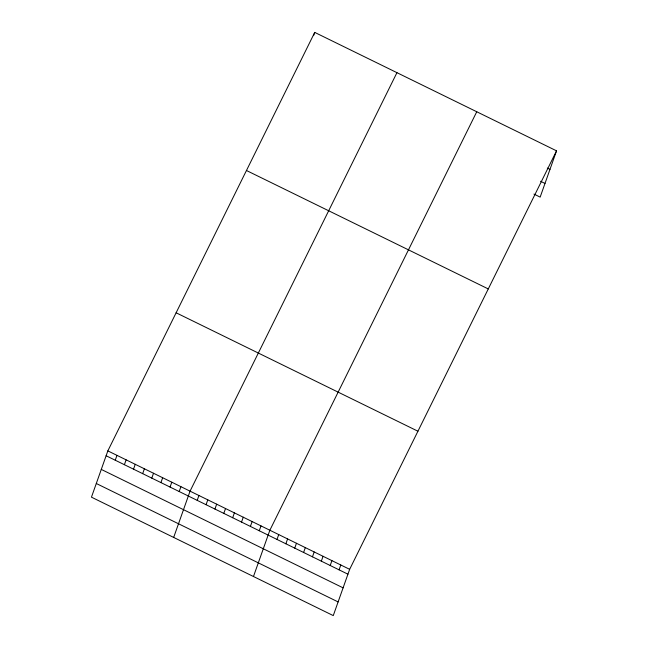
<?xml version="1.0" encoding="UTF-8"?>
<svg xmlns="http://www.w3.org/2000/svg" width="648" height="648" viewBox="0 0 648 648"><rect width="100%" height="100%" fill="white"/><g stroke="black" fill="none" stroke-linecap="round" stroke-linejoin="round"><path stroke-width="0.97" d="M107.843 450.887L91.457 497.162L333.266 615.6L349.661 569.325L556.543 150.838L314.734 32.4L107.843 450.887L349.661 569.325M115.255 460.218L116.98 455.358M124.392 464.697L126.117 459.837M133.529 469.168L135.246 464.308M142.665 473.648L144.383 468.779M151.794 478.119L153.519 473.259M313.583 35.64L314.734 32.4M160.931 482.59L162.656 477.73M170.068 487.069L171.793 482.209M179.204 491.54L180.922 486.68M173.672 537.435L190.058 491.152L396.949 72.665M197.203 500.361L198.928 495.493M206.072 504.703L207.789 499.843M214.934 509.045L216.659 504.185M223.803 513.386L225.528 508.526M232.673 517.728L234.39 512.868M241.534 522.069L243.259 517.209M250.403 526.419L252.129 521.551M259.273 530.761L260.99 525.893M253.473 576.518L269.86 530.242L476.75 111.756M277.004 539.444L278.721 534.584M285.873 543.785L287.591 538.925M294.735 548.127L296.46 543.267M303.604 552.469L305.321 547.609M312.466 556.81L314.191 551.95M321.335 561.16L323.06 556.292M330.205 565.501L331.922 560.633M339.066 569.843L340.791 564.983M556.543 150.838L540.157 197.114L533.952 194.076M547.325 168.067L549.982 169.363M540.562 181.278L545 183.449M246.459 170.497L488.268 288.935M176.118 312.781L417.928 431.22M106.118 455.747L347.936 574.185M101.282 469.411L343.092 587.849M96.293 483.497L338.11 601.935"/></g></svg>
